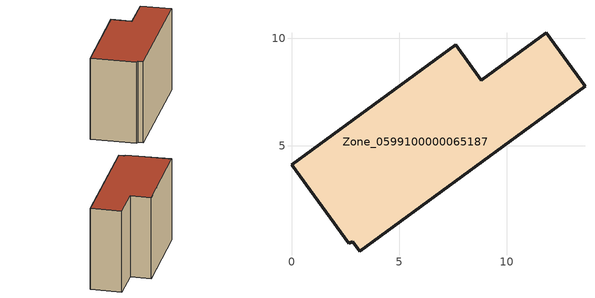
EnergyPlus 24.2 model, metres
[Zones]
Zone_0599100000065187
 floor ground (C_G): 3.18,0.12 2.84,0.56 2.66,0.48 0,4.12 7.62,9.7 8.82,8.05 11.82,10.24 13.62,7.77 z0
 wall outside (C_F): 8.82,8.05 7.62,9.7 0,4.12 2.66,0.48 2.84,0.56 3.18,0.12 13.62,7.77 11.82,10.24 8.82,8.05 z0:8.37
 roof outside (C_R): 2.84,0.56 3.18,0.12 13.62,7.77 11.82,10.24 8.82,8.05 7.62,9.7 0,4.12 2.66,0.48 z8.37
[BUILDING]
Pand.0599100000065187: North Axis=0; Terrain=City; Loads Convergence Tolerance Value=0.04; Temperature Convergence Tolerance Value=0.4; Solar Distribution=FullExterior; Maximum Number of Warmup Days=25; Minimum Number of Warmup Days=1
[Site:Location]
Rotterdam.The.Hague.AP_ZH_NLD Design_Conditions: Latitude=51.96; Longitude=4.45; Time Zone=1; Elevation=-4.5
[SITE:GROUNDTEMPERATURE:BUILDINGSURFACE]
18, 18, 18, 18, 18, 18, 18, 18, 18, 18, 18, 18
[MATERIAL] Thermal Absorptance=0.9; Solar Absorptance=0.7; Visible Absorptance=0.7
Name | Roughness | Thickness | Conductivity | Density | Specific Heat
G.TI.1975-1991 | MediumSmooth | 0.15 | 0.288461 | 540 | 1210
F.TI.1975-1991 | Rough | 0.3 | 0.230769 | 1920 | 840
R.TI.1975-1991 | MediumRough | 0.2 | 0.153846 | 1500 | 1000
[CONSTRUCTION]
C_G: G.TI.1975-1991
C_F: F.TI.1975-1991
C_R: R.TI.1975-1991
[ZONE]
Zone_0599100000065187: Type=1; Multiplier=1; Ceiling Height=Autocalculate; Volume=Autocalculate; Floor Area=autocalculate; Part of Total Floor Area=Yes
[ZONEINFILTRATION:DESIGNFLOWRATE]
Infil_Zone_0599100000065187: Zone or ZoneList or Space or SpaceList=Zone_0599100000065187; Schedule=AlwaysOn; Design Flow Rate Calculation Method=Flow/Area; Flow Rate per Floor Area=0.003; Constant Term Coefficient=1; Temperature Term Coefficient=0; Velocity Term Coefficient=0; Velocity Squared Term Coefficient=0
[HVACTEMPLATE:ZONE:IDEALLOADSAIRSYSTEM]
Zone_0599100000065187: Maximum Heating Supply Air Temperature=50; Minimum Cooling Supply Air Temperature=13; Maximum Heating Supply Air Humidity Ratio=0.0156; Minimum Cooling Supply Air Humidity Ratio=0.0077; Heating Limit=NoLimit; Cooling Limit=NoLimit; Dehumidification Control Type=ConstantSensibleHeatRatio; Cooling Sensible Heat Ratio=0.7; Dehumidification Setpoint=60; Humidification Control Type=None; Humidification Setpoint=30; Outdoor Air Method=None; Outdoor Air Flow Rate per Person=0.00944; Outdoor Air Flow Rate per Zone Floor Area=0; Outdoor Air Flow Rate per Zone=0; Demand Controlled Ventilation Type=None; Outdoor Air Economizer Type=NoEconomizer; Heat Recovery Type=None; Sensible Heat Recovery Effectiveness=0.7; Latent Heat Recovery Effectiveness=0.65
[ZONECONTROL:THERMOSTAT]
ThermostatControl_Zone_0599100000065187: Zone or ZoneList=Zone_0599100000065187; Control Type Schedule=DualSetpointControlType; Control 1=Thermostat_Zone_0599100000065187; Temperature Difference Between Cutout And Setpoint=0
[THERMOSTATSETPOINT:DUALSETPOINT]
Thermostat_Zone_0599100000065187: Heating Setpoint Temperature Schedule=HeatingSetpoint_Zone_0599100000065187; Cooling Setpoint Temperature Schedule=CoolingSetpoint_Zone_0599100000065187
[SCHEDULE:COMPACT]
HeatingSetpoint_Zone_0599100000065187: Through: 12/31, For: AllDays, Until: 24:00, 21
CoolingSetpoint_Zone_0599100000065187: Through: 12/31, For: AllDays, Until: 24:00, 24
DualSetpointControlType: Through: 12/31, For: AllDays, Until: 24:00, 4
AlwaysOn: Through: 12/31, For: AllDays, Until: 24:00, 1
